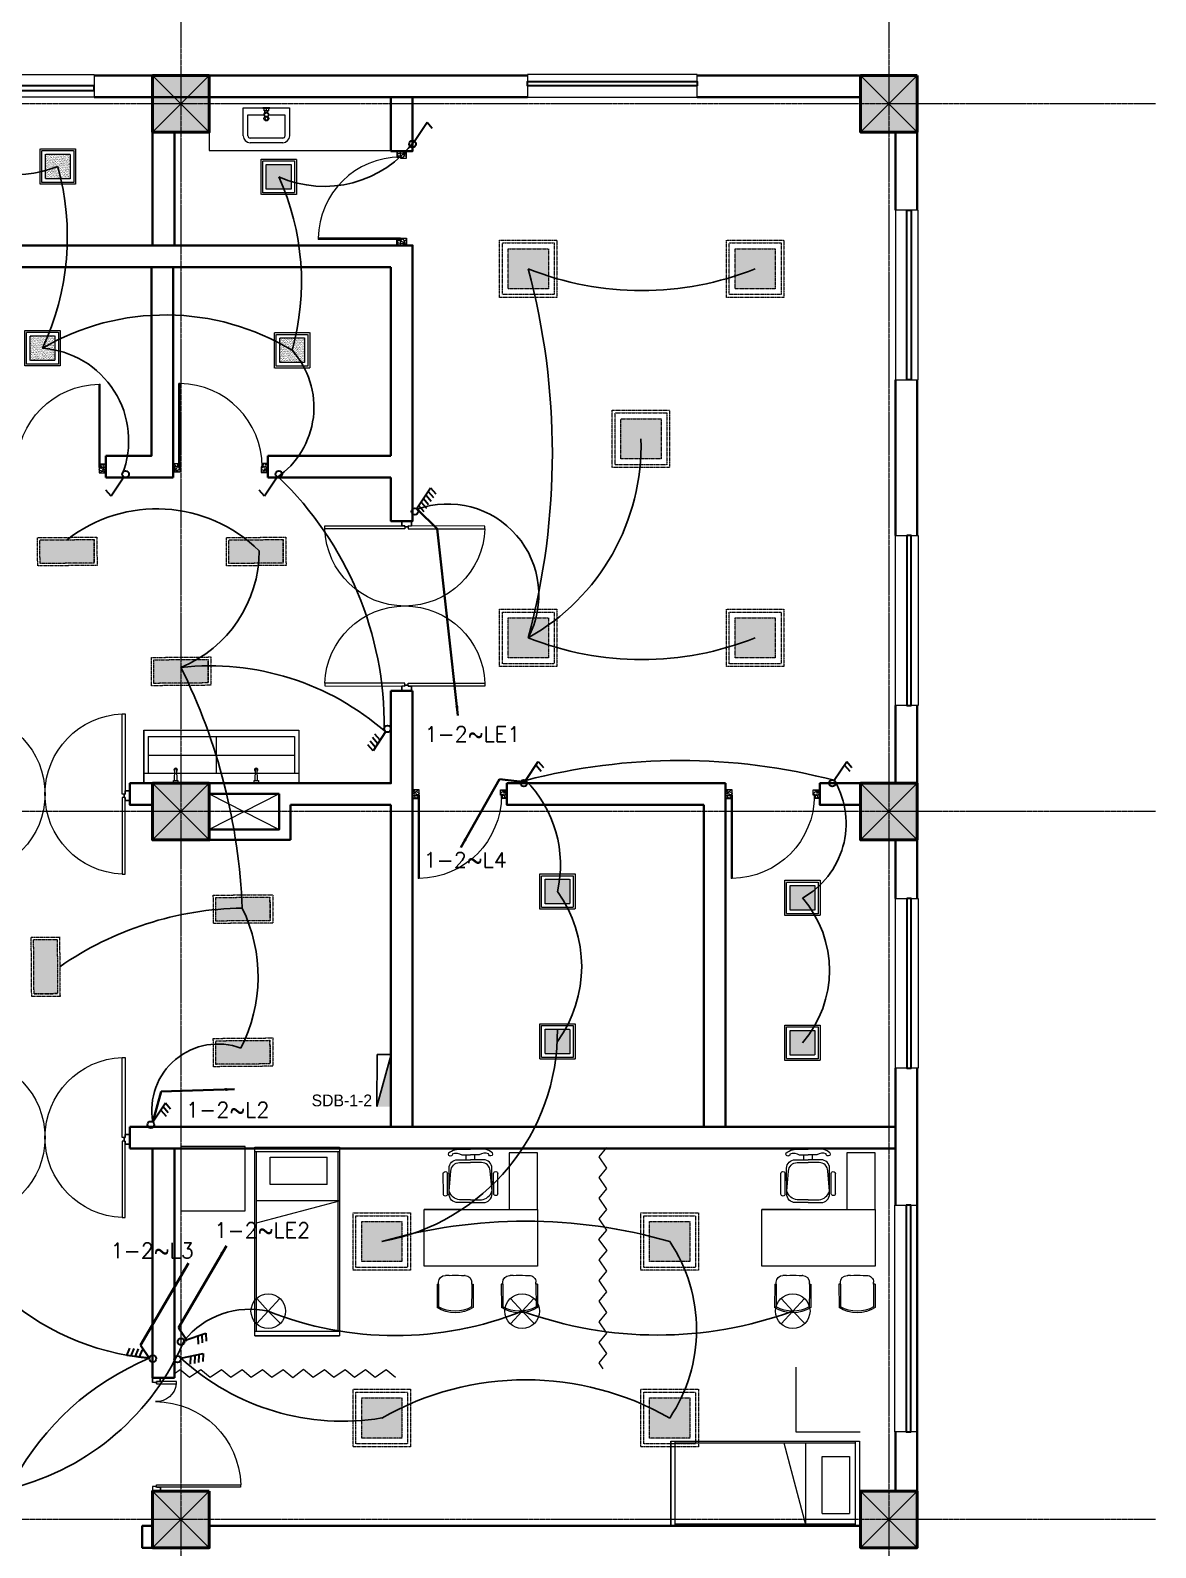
# Model space of a CAD drawing. Header units: millimetres. Extents: x 2390631 to 3136749, y 3674522 to 3929111.
# Drawn here: x 2536143 to 2548066, y 3892647 to 3908726 of the extents above; entities that cross this region are included whole.
import ezdxf

# ---------------------------------------------------------------- set-up
doc = ezdxf.new("R2010")
doc.units = ezdxf.units.MM
doc.header["$MEASUREMENT"] = 0
doc.linetypes.add('CENTER', pattern=[2, 1.25, -0.25, 0.25, -0.25])
doc.linetypes.add('DASHED', pattern=[0.75, 0.5, -0.25])
for name, color, linetype, lineweight in [('0newfurnture', 30, 'Continuous', 15), ('4 DB BOXES', 3, 'Continuous', 25), ('5 DB BOXES', 3, 'Continuous', 25), ('centreline', 52, 'CENTER', 5), ('Column-0.5', 14, 'Continuous', 50), ('conduit Light & fan City', 30, 'Continuous', 5), ('door', 41, 'Continuous', 5), ('Door Opening-0.09', 253, 'Continuous', 9), ('furniture', 34, 'Continuous', 15), ('Furniture Hospital-0.09', 44, 'Continuous', 9), ('Hatch', 9, 'Continuous', 9), ('hidden lines', 205, 'DASHED', 5), ('Sill Level', 140, 'Continuous', 20), ('Switches', 173, 'Continuous', 15), ('wall 0.4', 7, 'Continuous', 40), ('WINDOW', 152, 'Continuous', 30), ('Windows Plan', 152, 'Continuous', 35)]:
    doc.layers.add(name, color=color, linetype=linetype, lineweight=lineweight)
for name, color, linetype in [('1 x 4 recessed', 80, 'CENTER'), ('2 x 11 recessed', 60, 'CENTER'), ('ceilling fan', 3, 'Continuous'), ('emergencylight', 1, 'Continuous'), ('thrtywpanel', 7, 'Continuous'), ('wire powered ups', 3, 'Continuous'), ('Wires', 1, 'Continuous')]:
    doc.layers.add(name, color=color, linetype=linetype)
doc.styles.add('arial.', font='arial.ttf')
doc.styles.add('romans', font='romans.shx')
doc.styles.get("Standard").update_dxf_attribs({"font": 'arial.ttf'})
doc.linetypes.add('ZIGZAG', pattern='A,0.0001,-0.2,[131,ltypeshp.shx,S=0.2,R=0,X=-0.2,Y=0],-0.4,[131,ltypeshp.shx,S=0.2,R=180,X=0.2,Y=0],-0.2', length=0.8001)
doc.dimstyles.get("Standard").update_dxf_attribs({"dimtxt": 500, "dimasz": 100, "dimexe": 100, "dimexo": 200, "dimgap": 0.09, "dimtad": 0, "dimtoh": 1, "dimdec": 0, "dimzin": 0, "dimdsep": 46, "dimtxsty": 'Standard', "dimblk": 'DOT', "dimcen": 0, "dimclrd": 256, "dimclre": 256, "dimclrt": 256, "dimadec": 0, "dimazin": 0, "dimtfac": 1, "dimtdec": 0, "dimtofl": 0, "dimtmove": 0, "dimatfit": 3, "dimfxl": 1, "dimtolj": 1, "dimtzin": 0, "dimlwd": -1, "dimlwe": -1, "dimarcsym": 1})

# ---------------------------------------------------------------- blocks, each defined once
blk = doc.blocks.new('2ft column')
at = {"layer": 'Hatch', "ltscale": 5}
h = blk.add_hatch(color=256, dxfattribs=at)
h.dxf.hatch_style = 1
h.paths.add_polyline_path([(2207385, 4176559), (2207985, 4176559), (2207985, 4175959), (2207385, 4175959)])
at = {"layer": 'Column-0.5', "ltscale": 5}
blk.add_lwpolyline([(2207385, 4176559), (2207985, 4176559), (2207985, 4175959), (2207385, 4175959)], close=True, dxfattribs=at)
at = {"layer": 'Defpoints', "ltscale": 5}
for points in [[(2207985, 4176559), (2207385, 4175959)], [(2207985, 4175959), (2207385, 4176559)]]:
    blk.add_lwpolyline(points, dxfattribs=at)
blk = doc.blocks.new('main grid')
at = {"layer": 'centreline', "ltscale": 5}
for p, q in [((2549661, 4018930), (2549661, 3976624)), ((2557161, 4018930), (2557161, 3976624)), ((2559988, 4011172), (2515645, 4011172)), ((2559988, 4003672), (2515645, 4003672)), ((2559388, 3996172), (2515045, 3996172)), ((2559988, 3996172), (2515645, 3996172))]:
    blk.add_line(p, q, dxfattribs=at)
at = {"layer": 'Hatch', "xscale": -1}
for p in [(4757346, -165087), (4764846, -165087), (4757346, -172587), (4764846, -172587), (4757346, -180087), (4764846, -180087)]:
    blk.add_blockref('2ft column', p, dxfattribs=at)
blk = doc.blocks.new("door 3'3")
at = {"layer": 'door'}
for p, q in [((82769.36, -31237.4), (82769.36, -31203.37)), ((82769.84, -31203.37), (82769.36, -31203.37)), ((82769.84, -31237.4), (82769.84, -31203.37))]:
    blk.add_line(p, q, dxfattribs=at)
at = {"layer": 'door', "ltscale": 80}
for points in [[(82769.84, -31239.84), (82767.36, -31239.84), (82767.36, -31239.37), (82766.88, -31239.37), (82766.88, -31236.38), (82767.36, -31236.38), (82767.36, -31235.91), (82769.36, -31235.91), (82769.36, -31237.4), (82769.84, -31237.4)], [(82802.93, -31239.84), (82805.41, -31239.84), (82805.41, -31239.37), (82805.88, -31239.37), (82805.88, -31236.38), (82805.41, -31236.38), (82805.41, -31235.91), (82803.4, -31235.91), (82803.4, -31237.4), (82802.93, -31237.4)]]:
    blk.add_lwpolyline(points, close=True, dxfattribs=at)
blk.add_arc((82769.36, -31237.4), 34.04, 0, 89.20471, dxfattribs=at)
at = {"layer": 'Hatch'}
for centre, radius, start, end in [((82767.7, -31239.85), 2.68, 36.75824, 107.53286), ((82767.27, -31240.34), 1.96, 14.76809, 101.35249), ((82768.07, -31239.12), 3.04, 64.81981, 103.53483), ((82757.2, -31236.2), 10.64, 342.68423, 1.60142), ((82764.36, -31235.92), 4.57, 311.03249, 0.21009), ((82767.3, -31236.13), 3.25, 271.0473, 321.53187), ((82805.07, -31239.85), 2.68, 72.46714, 143.24176), ((82805.47, -31236.13), 3.25, 218.46813, 268.9527), ((82804.7, -31239.12), 3.04, 76.46517, 115.18019), ((82805.49, -31240.34), 1.96, 78.64751, 165.23191), ((82808.41, -31235.92), 4.57, 179.78991, 228.96751), ((82815.57, -31236.2), 10.64, 178.39858, 197.31577)]:
    blk.add_arc(centre, radius, start, end, dxfattribs=at)
blk = doc.blocks.new('MAIN DOOR')
at = {"layer": 'door', "ltscale": 1000}
for points in [[(2313.47, 188.53), (2347.4, 188.53), (2347.4, 187.28), (2313.47, 187.28)], [(2381.32, 188.53), (2348.88, 188.53), (2348.88, 187.28), (2381.32, 187.28)]]:
    blk.add_lwpolyline(points, close=True, dxfattribs=at)
for points in [[(2346.08, 190.6), (2346.08, 188.53)], [(2348.88, 188.12), (2347.4, 188.12), (2347.4, 188.53), (2346.08, 188.53), (2346.08, 190.6), (2350.2, 190.6)], [(2347.4, 188.12), (2348.88, 188.12), (2348.88, 188.53), (2350.2, 188.53), (2350.2, 190.6), (2346.08, 190.6)], [(2350.2, 190.6), (2350.2, 188.53)], [(2313.41, 120.66), (2347.33, 120.66), (2347.33, 121.91), (2313.41, 121.91), (2313.41, 120.66)], [(2348.82, 121.07), (2347.33, 121.07), (2347.33, 120.66), (2346.01, 120.66), (2346.01, 118.6), (2350.14, 118.6)], [(2347.33, 121.07), (2348.82, 121.07), (2348.82, 120.66), (2350.14, 120.66), (2350.14, 118.6), (2346.01, 118.6)], [(2346.01, 118.6), (2346.01, 120.66)], [(2381.26, 120.66), (2348.82, 120.66), (2348.82, 121.91), (2381.26, 121.91), (2381.26, 120.66)], [(2350.14, 118.6), (2350.14, 120.66)]]:
    blk.add_lwpolyline(points, dxfattribs=at)
at = {"layer": 'Door Opening-0.09', "ltscale": 1000}
for centre, radius, start, end in [((2347.4, 188.53), 33.94, 182.11678, 357.88255), ((2347.33, 120.66), 33.95, 2.11669, 177.88264)]:
    blk.add_arc(centre, radius, start, end, dxfattribs=at)
at = {"layer": 'WINDOW', "ltscale": 5}
blk.add_line((2350.14, 190.6), (2350.14, 190.6), dxfattribs=at)
blk = doc.blocks.new('d1')
at = {"layer": 'door'}
for p, q in [((2442.75, 10745.72), (2408.32, 10745.72)), ((2442.75, 10746.15), (2408.33, 10746.15)), ((2408.33, 10746.15), (2408.33, 10745.72))]:
    blk.add_line(p, q, dxfattribs=at)
at = {"layer": 'door', "ltscale": 80}
for points in [[(2445, 10779.7), (2445, 10781.99), (2444.56, 10781.99), (2444.56, 10782.43), (2441.8, 10782.43), (2441.8, 10781.99), (2441.36, 10781.99), (2441.36, 10780.14), (2442.75, 10780.14), (2442.75, 10779.7)], [(2445, 10746.15), (2445, 10743.87), (2444.56, 10743.87), (2444.56, 10743.43), (2441.8, 10743.43), (2441.8, 10743.87), (2441.36, 10743.87), (2441.36, 10745.72), (2442.75, 10745.72), (2442.75, 10746.15)]]:
    blk.add_lwpolyline(points, close=True, dxfattribs=at)
at = {"layer": 'Door Opening-0.09', "ltscale": 80}
blk.add_arc((2442.75, 10745.72), 34.42, 90, 179.27403, dxfattribs=at)
at = {"layer": 'hidden lines'}
for centre, radius, start, end in [((2441.64, 10791.37), 9.82, 268.39858, 287.31577), ((2441.38, 10784.76), 4.22, 269.78991, 318.96751), ((2444.33, 10781.34), 2.81, 166.46517, 205.18019), ((2445.01, 10781.68), 2.48, 162.46714, 233.24176), ((2441.57, 10782.05), 3, 308.46813, 358.9527), ((2445.46, 10782.07), 1.81, 168.64751, 255.23191), ((2441.64, 10734.49), 9.82, 72.68423, 91.60142), ((2441.38, 10741.1), 4.22, 41.03249, 90.21009), ((2444.33, 10744.52), 2.81, 154.81981, 193.53483), ((2445.01, 10744.18), 2.48, 126.75824, 197.53286), ((2441.57, 10743.81), 3, 1.0473, 51.53187), ((2445.46, 10743.79), 1.81, 104.76809, 191.35249)]:
    blk.add_arc(centre, radius, start, end, dxfattribs=at)
blk = doc.blocks.new('scre')
at = {"layer": 'Furniture Hospital-0.09'}
for p, q in [((2549360, 3950857), (2549360, 3950293)), ((2549360, 3950293), (2549360, 3950857)), ((2549360, 3950857), (2551001, 3950857)), ((2551001, 3950857), (2551001, 3950293)), ((2551001, 3950857), (2551001, 3950293)), ((2549406, 3950788), (2549406, 3950395)), ((2549406, 3950788), (2549406, 3950395)), ((2549406, 3950788), (2550955, 3950788)), ((2550124, 3950788), (2550124, 3950395)), ((2550955, 3950788), (2550955, 3950395)), ((2550955, 3950589), (2549406, 3950589)), ((2551001, 3950395), (2549360, 3950395)), ((2551001, 3950293), (2549360, 3950293))]:
    blk.add_line(p, q, dxfattribs=at)
for points in [[(2549711, 3950321), (2549708, 3950439, 0.199366), (2549685, 3950439), (2549681, 3950321)], [(2550564, 3950321), (2550561, 3950439, 0.199366), (2550538, 3950439), (2550534, 3950321)]]:
    blk.add_lwpolyline(points, format="xyb", dxfattribs=at)
for points in [[(2549731, 3950293), (2549662, 3950293), (2549662, 3950298), (2549731, 3950298)], [(2549719, 3950298), (2549673, 3950298), (2549673, 3950321), (2549719, 3950321)], [(2550584, 3950293), (2550515, 3950293), (2550515, 3950298), (2550584, 3950298)], [(2550572, 3950298), (2550526, 3950298), (2550526, 3950321), (2550572, 3950321)]]:
    blk.add_lwpolyline(points, close=True, dxfattribs=at)
for centre, radius, start, end in [((2549696, 3950435), 18.5, 310.9481, 229.0519), ((2549696, 3950435), 13.8, 329.1321, 210.8679), ((2550549, 3950435), 18.5, 310.9481, 229.0519), ((2550549, 3950435), 13.8, 329.1321, 210.8679)]:
    blk.add_arc(centre, radius, start, end, dxfattribs=at)
blk = doc.blocks.new("door 5'")
at = {"layer": 'door', "ltscale": 1000}
for points in [[(2177525, 4317078), (2177525, 4317062), (2177516, 4317062), (2177516, 4317020), (2177473, 4317020), (2177474, 4317105)], [(2177525, 4317062), (2177525, 4317105), (2177474, 4317105), (2177473, 4317020)], [(2177473, 4317020), (2177516, 4317020)], [(2177474, 4317105), (2177516, 4317105)], [(2178697, 4316120), (2178697, 4317060), (2178671, 4317060), (2178671, 4316120), (2178697, 4316120)], [(2178689, 4317076), (2178689, 4317060), (2178697, 4317060), (2178697, 4317018), (2178740, 4317018), (2178740, 4317104)], [(2178689, 4317060), (2178689, 4317104), (2178740, 4317104), (2178740, 4317018)], [(2178740, 4317018), (2178697, 4317018)]]:
    blk.add_lwpolyline(points, dxfattribs=at)
blk.add_lwpolyline([(2177516, 4316839), (2177516, 4317062), (2177543, 4317062), (2177543, 4316839)], close=True, dxfattribs=at)
at = {"layer": 'Door Opening-0.09', "ltscale": 1000}
for centre, radius, start, end in [((2177516, 4317062), 224, 276.6944, 2.344), ((2178697, 4317076), 957, 180.3416, 268.4244)]:
    blk.add_arc(centre, radius, start, end, dxfattribs=at)
at = {"layer": 'WINDOW', "ltscale": 5}
blk.add_line((2177474, 4317104), (2177474, 4317104), dxfattribs=at)
blk = doc.blocks.new('TAP')
at = {"layer": 'Furniture Hospital-0.09', "linetype": 'Continuous'}
for p, q in [((0, 38), (0, -38)), ((5, 38), (0, 38)), ((5, 38), (5, -38)), ((30, 25), (5, 25)), ((30, 0), (5, 0)), ((30, 25), (30, -25)), ((56, 16), (30, 16)), ((51, 7), (48, 8)), ((59, 19), (57, 22)), ((73, 24), (73, 27)), ((88, 20), (89, 22)), ((97, 15), (125, 12)), ((97, 8), (100, 9)), ((5, -38), (0, -38)), ((30, -25), (5, -25)), ((56, -16), (30, -16)), ((51, -8), (48, -9)), ((60, -20), (58, -22)), ((74, -24), (74, -27)), ((88, -19), (90, -22)), ((97, -7), (100, -8)), ((97, -15), (125, -12))]:
    blk.add_line(p, q, dxfattribs=at)
for radius in [21.2, 19.7]:
    blk.add_circle((74, 0), radius, dxfattribs=at)
for centre, radius, start, end in [((74, 0), 27.2, 163.0512, 199.0512), ((74, 0), 24.2, 127.0512, 163.0512), ((74, 0), 27.2, 91.0512, 127.0512), ((74, 0), 24.2, 55.0512, 91.0512), ((74, 0), 27.2, 19.0512, 55.0512), ((74, 0), 24.2, 343.0512, 19.0512), ((95, 0), 32.6, 337.45, 22.55), ((74, 0), 24.2, 199.0512, 235.0512), ((74, 0), 27.2, 235.0512, 271.0512), ((74, 0), 24.2, 271.0512, 307.0512), ((74, 0), 27.2, 307.0512, 343.0512)]:
    blk.add_arc(centre, radius, start, end, dxfattribs=at)
blk = doc.blocks.new('bazin')
at = {"layer": '0newfurnture', "ltscale": 5}
for p, q in [((2434577, 4011590), (2435069, 4011590)), ((2434577, 4011295), (2434577, 4011590)), ((2434626, 4011295), (2434626, 4011516)), ((2434626, 4011516), (2434799, 4011516)), ((2434847, 4011516), (2435020, 4011516)), ((2435020, 4011516), (2435020, 4011295)), ((2435069, 4011590), (2435069, 4011295)), ((2434996, 4011270), (2434651, 4011270)), ((2434996, 4011221), (2434651, 4011221))]:
    blk.add_line(p, q, dxfattribs=at)
blk.add_circle((2434823, 4011477), 25.6, dxfattribs=at)
for centre, radius, start, end in [((2434651, 4011295), 73.8, 180, 270), ((2434651, 4011295), 24.6, 180, 270), ((2434996, 4011295), 73.8, 270, 0), ((2434996, 4011295), 24.6, 270, 0)]:
    blk.add_arc(centre, radius, start, end, dxfattribs=at)
at = {"layer": '0newfurnture', "ltscale": 5, "xscale": 0.9842520018725999, "yscale": 0.9842520018725999, "zscale": 0.9842520018725999, "rotation": 270}
blk.add_blockref('TAP', (2434823, 4011590), dxfattribs=at)
blk = doc.blocks.new('ADHIKRIT')
at = {"layer": 'furniture'}
for p, q in [((900, 1351), (0, 1351)), ((0, 1351), (0, -450)), ((0, 741), (0, 1351)), ((900, -450), (900, 1351)), ((-245, 1046), (-569, 1047)), ((-245, 980), (-569, 981)), ((1048, 956), (1048, 1014)), ((1187, 1121), (1153, 1121)), ((1187, 1145), (1558, 1147)), ((1187, 1145), (1187, 1121)), ((1187, 1121), (1545, 1123)), ((1050, 758), (1050, 711)), ((-789, 683), (-869, 683)), ((-789, 547), (-869, 547)), ((1050, 700), (1050, 711)), ((1189, 595), (1157, 595)), ((1187, 595), (1187, 571)), ((1187, 571), (1558, 573)), ((1189, 595), (1286, 595)), ((1287, 595), (1545, 597)), ((-247, 247), (-571, 248)), ((-900, 0), (0, 0)), ((-900, -450), (-900, 0)), ((-247, 182), (-571, 182)), ((1189, 102), (1157, 102)), ((1187, 126), (1558, 124)), ((1187, 102), (1187, 126)), ((1189, 102), (1286, 101)), ((1287, 101), (1545, 100)), ((1050, -4), (1050, -14)), ((1050, -61), (1050, -14)), ((0, -450), (-900, -450)), ((0, -450), (900, -450)), ((1048, -260), (1048, -318)), ((1187, -425), (1153, -425)), ((1187, -425), (1545, -426)), ((1187, -449), (1187, -425)), ((1187, -449), (1558, -450))]:
    blk.add_line(p, q, dxfattribs=at)
for points in [[(-897, 962, 0.207066), (-957, 755), (-957, 615)], [(-885, 900, 0.214578), (-869, 755), (-869, 615)], [(-110, 614), (-109, 818, 0.414214), (-246, 955), (-655, 956, 0.418376), (-789, 820), (-789, 615)], [(-153, 614), (-152, 788, 0.28028), (-288, 955), (-610, 925, 0.418376), (-744, 789), (-745, 615)], [(-899, 268, -0.207066), (-958, 476), (-957, 615)], [(-886, 330, -0.214578), (-870, 475), (-869, 615)], [(-110, 614), (-110, 409, -0.414214), (-247, 273), (-656, 274, -0.418376), (-790, 410), (-789, 615)], [(-153, 614), (-153, 440, -0.28028), (-290, 273), (-612, 304, -0.418376), (-745, 441), (-745, 615)]]:
    blk.add_lwpolyline(points, format="xyb", dxfattribs=at)
for centre, radius, start, end in [((-881, 933), 33.3, 262.3354, 120.0474), ((-569, 1014), 32.9, 89.8702, 269.8702), ((-245, 1013), 32.9, 269.8702, 89.8702), ((1154, 1015), 106, 90.3083, 180.3083), ((1203, 1157), 39.5, 294.3355, 296.5711), ((1099, 860), 518, 329.4756, 30.5244), ((1099, 860), 542, 328.0257, 31.9845), ((1753, 864), 711, 172.5908, 188.6233), ((1157, 701), 106, 180.3083, 270.3083), ((-882, 297), 33.3, 239.693, 97.4051), ((-571, 215), 32.9, 89.8702, 269.8702), ((-253, 214), 33.4, 280.4483, 79.5122), ((1157, -4), 106, 89.6917, 179.6917), ((1099, -163), 518, 329.4756, 30.5244), ((1099, -163), 542, 328.0155, 31.9743), ((1753, -168), 711, 171.3767, 187.4092), ((1154, -319), 106, 179.6917, 269.6917), ((1203, -461), 39.5, 63.4289, 65.6645)]:
    blk.add_arc(centre, radius, start, end, dxfattribs=at)
blk = doc.blocks.new('BED')
at = {"layer": 'Furniture Hospital-0.09'}
for p, q in [((-2.12, 0.475), (-2.12, -0.475)), ((-2.12, -0.475), (-2.12, 0.475)), ((-0.008, 0.475), (-2.12, 0.475)), ((-2.07, 0.475), (-2.07, -0.475)), ((-0.058, 0.455), (-2.07, 0.455)), ((-0.855, -0.455), (-0.61, 0.475)), ((-0.61, 0.475), (-0.61, -0.455)), ((-0.058, -0.475), (-0.058, 0.475)), ((-0.008, -0.475), (-0.008, 0.475)), ((-0.425, 0.336), (-0.426, -0.303)), ((-0.425, 0.336), (-0.121, 0.336)), ((-0.121, -0.303), (-0.121, 0.336)), ((-0.426, -0.303), (-0.121, -0.303)), ((-2.12, -0.475), (-0.008, -0.475)), ((-2.07, -0.455), (-0.058, -0.455))]:
    blk.add_line(p, q, dxfattribs=at)
blk = doc.blocks.new('v18')
at = {"layer": 'Sill Level'}
blk.add_lwpolyline([(2462914, 3850453), (2464714, 3850453), (2464714, 3850693), (2462914, 3850693)], close=True, dxfattribs=at)
at = {"layer": 'Windows Plan'}
blk.add_lwpolyline([(2464714, 3850573), (2462914, 3850573), (2462914, 3850620), (2464714, 3850620)], close=True, dxfattribs=at)
blk = doc.blocks.new('w1')
at = {"layer": 'Sill Level'}
blk.add_lwpolyline([(2460641, 3827503), (2460641, 3825103), (2460401, 3825103), (2460401, 3827503)], close=True, dxfattribs=at)
at = {"layer": 'Windows Plan'}
blk.add_lwpolyline([(2460521, 3825103), (2460521, 3827503), (2460473, 3827503), (2460473, 3825103)], close=True, dxfattribs=at)
blk = doc.blocks.new('v1')
at = {"layer": 'Sill Level'}
blk.add_lwpolyline([(2446591, 3818940), (2447591, 3818940), (2447591, 3818700), (2446591, 3818700)], close=True, dxfattribs=at)
at = {"layer": 'Windows Plan'}
blk.add_lwpolyline([(2447591, 3818820), (2446591, 3818820), (2446591, 3818772), (2447591, 3818772)], close=True, dxfattribs=at)
blk = doc.blocks.new('36W LED PANEL')
at = {"layer": '2 x 11 recessed', "lineweight": 0, "true_color": 0xffffff, "transparency": 33554664}
h = blk.add_hatch(dxfattribs=at)
h.set_pattern_fill('DOTS', scale=15.2)
h.paths.add_polyline_path([(-213, 213), (213, 213), (213, -213), (-213, -213)])
at = {"layer": '2 x 11 recessed', "lineweight": 0}
for points in [[(-304, 304), (304, 304), (304, -304), (-304, -304)], [(-274, 274), (274, 274), (274, -274), (-274, -274)], [(-213, 213), (213, 213), (213, -213), (-213, -213)]]:
    blk.add_lwpolyline(points, close=True, dxfattribs=at)
blk = doc.blocks.new('2 ft panel')
at = {"layer": '1 x 4 recessed', "lineweight": 0}
h = blk.add_hatch(dxfattribs=at)
h.set_pattern_fill('AR-SAND', color=256, scale=6.25)
h.set_pattern_definition([(37.5, (-417982.219, 97562.351), (-0.39370849, 12.04264856), [0, -9.5, 0, -10.625, 0, -10.15625]), (7.5, (-417982.219, 97562.351), (11.0611044, 17.6384129), [0, -5.125, 0, -8.5625, 0, -3.28125]), (327.5, (-417989.906, 97562.351), (19.46338664, 0.03536908), [0, -3.125, 0, -11.25, 0, -14.6875]), (317.5, (-417989.906, 97562.351), (18.7882913, 5.4854723), [0, -1.5625, 0, -7.375, 0, -8.4375])])
h.paths.add_polyline_path([(287, -125), (287, 125), (-288, 125), (-288, -125)])
at = {"layer": '1 x 4 recessed'}
blk.add_line((287, 125), (287, -125), dxfattribs=at)
at = {"layer": '1 x 4 recessed', "lineweight": 0}
for points in [[(316, -150), (-313, -150), (-313, 150), (316, 150)], [(287, -125), (-288, -125), (-288, 125), (287, 125)], [(316, 150), (316, -150)]]:
    blk.add_lwpolyline(points, dxfattribs=at)
blk = doc.blocks.new('1by1 15w')
at = {"layer": '2 x 11 recessed', "lineweight": 0, "true_color": 0xffffff}
h = blk.add_hatch(dxfattribs=at)
h.set_pattern_fill('DOTS', scale=7.6)
h.set_pattern_definition([(0, (-24150.00014, -28906.40267), (0.2375, 0.475), [0, -0.475])])
h.paths.add_polyline_path([(111699, 133932), (111912, 133932), (111912, 133720), (111699, 133720)])
at = {"layer": '2 x 11 recessed', "lineweight": 0}
for points in [[(111654, 133978), (111958, 133978), (111958, 133674), (111654, 133674)], [(111669, 133963), (111942, 133963), (111942, 133689), (111669, 133689)], [(111699, 133932), (111912, 133932), (111912, 133720), (111699, 133720)]]:
    blk.add_lwpolyline(points, close=True, dxfattribs=at)
blk = doc.blocks.new('1by1 6w')
at = {"layer": '2 x 11 recessed', "lineweight": 0}
h = blk.add_hatch(dxfattribs=at)
h.set_pattern_fill('AR-SAND', color=256, scale=7.6)
h.set_pattern_definition([(37.5, (-507751.777, 116886.896), (-0.47874952, 14.64386064), [0, -11.552, 0, -12.92, 0, -12.35]), (7.5, (-507751.777, 116886.896), (13.45030296, 21.4483101), [0, -6.232, 0, -10.412, 0, -3.99]), (327.5, (-507761.125, 116886.896), (23.66747815, 0.0430088), [0, -3.8, 0, -13.68, 0, -17.86]), (317.5, (-507761.125, 116886.896), (22.8465622, 6.6703343), [0, -1.9, 0, -8.968, 0, -10.26])])
h.paths.add_polyline_path([(-106, 106), (106, 106), (106, -106), (-106, -106)])
for points in [[(-152, 152), (152, 152), (152, -152), (-152, -152)], [(-137, 137), (137, 137), (137, -137), (-137, -137)], [(-106, 106), (106, 106), (106, -106), (-106, -106)]]:
    blk.add_lwpolyline(points, close=True, dxfattribs=at)
blk = doc.blocks.new('4 WAY')
at = {"layer": 'Switches', "lineweight": 30}
for p, q in [((1.76, 2.13), (6.02, 8.52)), ((4.51, 6.01), (6.27, 4.01)), ((5.27, 7.27), (7.02, 5.26)), ((6.02, 8.52), (7.78, 6.51)), ((3.64, 4.89), (5.39, 2.88))]:
    blk.add_line(p, q, dxfattribs=at)
blk.add_circle((1.13, 1.13), 1.13, dxfattribs=at)
blk = doc.blocks.new('3 WAY')
at = {"layer": 'Switches', "lineweight": 30}
for p, q in [((1.76, 2.13), (6.02, 8.52)), ((4.51, 6.01), (6.27, 4.01)), ((5.27, 7.27), (7.02, 5.26)), ((6.02, 8.52), (7.78, 6.51))]:
    blk.add_line(p, q, dxfattribs=at)
blk.add_circle((1.13, 1.13), 1.13, dxfattribs=at)
blk = doc.blocks.new('2 WAY')
at = {"layer": 'Switches', "lineweight": 30}
for p, q in [((1.76, 2.13), (6.02, 8.52)), ((5.27, 7.27), (7.02, 5.26)), ((6.02, 8.52), (7.78, 6.51))]:
    blk.add_line(p, q, dxfattribs=at)
blk.add_circle((1.13, 1.13), 1.13, dxfattribs=at)
blk = doc.blocks.new('6gang switch')
at = {"layer": 'Switches', "lineweight": 30}
for p, q in [((1.74, 2.08), (6.46, 9.17)), ((4.07, 5.54), (5.83, 3.54)), ((4.95, 6.67), (6.71, 4.66)), ((5.7, 7.92), (7.46, 5.92)), ((6.46, 9.17), (8.21, 7.17)), ((2.44, 3.16), (4.2, 1.16)), ((3.32, 4.29), (5.08, 2.28))]:
    blk.add_line(p, q, dxfattribs=at)
blk.add_circle((1.13, 1.13), 1.13, dxfattribs=at)
blk = doc.blocks.new('1 WAY')
at = {"layer": 'Switches', "lineweight": 30}
for p, q in [((1.76, 2.13), (6.02, 8.52)), ((6.02, 8.52), (7.78, 6.51))]:
    blk.add_line(p, q, dxfattribs=at)
blk.add_circle((1.13, 1.13), 1.13, dxfattribs=at)
blk = doc.blocks.new('emergency')
at = {"layer": 'conduit Light & fan City'}
for p, q in [((0, 0), (-124, -135)), ((-122, 136), (0, 0)), ((124, 135), (0, 0)), ((0, 0), (129, -129))]:
    blk.add_line(p, q, dxfattribs=at)
blk.add_circle((0, 0), 183, dxfattribs=at)
blk = doc.blocks.new('FDB')
at = {"layer": '4 DB BOXES'}
blk.add_hatch(color=256, dxfattribs=at).paths.add_polyline_path([(-65075.48, -197982.42), (-65075.48, -197977), (-65095.76, -197982.42)])
for p, q in [((-65095.76, -197982.42), (-65095.76, -197977)), ((-65095.76, -197977), (-65075.48, -197977)), ((-65075.48, -197977), (-65095.76, -197982.42)), ((-65075.48, -197982.42), (-65095.76, -197982.42))]:
    blk.add_line(p, q, dxfattribs=at)
blk = doc.blocks.new('_Dot')
at = {"color": 0, "linetype": 'ByBlock', "lineweight": -2}
blk.add_line((-0.5, 0), (-1, 0), dxfattribs=at)
at = {"color": 0, "linetype": 'ByBlock', "lineweight": -3, "const_width": 0.5}
blk.add_lwpolyline([(-0.25, 0, 1), (0.25, 0, 1)], format="xyb", close=True, dxfattribs=at)

msp = doc.modelspace()

# ---------------------------------------------------------------- linework, layer by layer
at = {"layer": '0newfurnture', "ltscale": 5}
msp.add_lwpolyline([(2538039, 3907453), (2539963, 3907453), (2539963, 3908017), (2538039, 3908017)], close=True, dxfattribs=at)
at = {"layer": 'furniture'}
msp.add_lwpolyline([(2537739, 3896217), (2538421, 3896217), (2538421, 3896899), (2537739, 3896899)], close=True, dxfattribs=at)
msp.add_lwpolyline([(2544255, 3894558), (2544255, 3893876), (2544937, 3893876)], dxfattribs=at)
at = {"layer": 'Furniture Hospital-0.09', "ltscale": 30}
msp.add_lwpolyline([(2538039, 3900147), (2538515, 3900147)], dxfattribs=at)
at = {"layer": 'Hatch', "lineweight": 5, "ltscale": 5}
for points in [[(2538039, 3900637), (2538779, 3900257)], [(2538779, 3900637), (2538039, 3900257)]]:
    msp.add_lwpolyline(points, dxfattribs=at)
at = {"layer": 'wall 0.4', "ltscale": 5}
for p, q in [((2536821, 3908247), (2541409, 3908247)), ((2543209, 3908247), (2544939, 3908247)), ((2536821, 3908017), (2541409, 3908017)), ((2543209, 3908017), (2544939, 3908017)), ((2545309, 3907647), (2545309, 3906822)), ((2545539, 3907647), (2545539, 3906822)), ((2539963, 3906217), (2535169, 3906217)), ((2537658, 3903987), (2537658, 3906217)), ((2539963, 3904217), (2539963, 3906217)), ((2545309, 3905022), (2545309, 3903372)), ((2545539, 3905022), (2545539, 3903372)), ((2539963, 3904217), (2538658, 3904217)), ((2536942, 3903987), (2537658, 3903987)), ((2539963, 3903987), (2538658, 3903987)), ((2539963, 3901726), (2540193, 3901726)), ((2545309, 3901572), (2545309, 3900747)), ((2545539, 3901572), (2545539, 3900747)), ((2543279, 3900747), (2543509, 3900747)), ((2543509, 3897107), (2543509, 3900747)), ((2538899, 3900147), (2538899, 3900517)), ((2543279, 3897107), (2543279, 3900517)), ((2538039, 3900147), (2538723, 3900147)), ((2538723, 3900147), (2538899, 3900147)), ((2545309, 3900147), (2545309, 3899527)), ((2545539, 3900147), (2545539, 3899527)), ((2545309, 3897727), (2545309, 3896276)), ((2545539, 3897727), (2545539, 3893247)), ((2543279, 3897107), (2537199, 3897107)), ((2537199, 3897107), (2537199, 3896877)), ((2545207, 3897107), (2543279, 3897107)), ((2537199, 3896877), (2545309, 3896877)), ((2545309, 3896877), (2545309, 3896276)), ((2545309, 3893876), (2545309, 3893247)), ((2545309, 3893876), (2545309, 3893247))]:
    msp.add_line(p, q, dxfattribs=at)
for points in [[(2538039, 3908247), (2541409, 3908247)], [(2543209, 3908247), (2544939, 3908247)], [(2541409, 3908017), (2540193, 3908017), (2540193, 3907447), (2539963, 3907447), (2539963, 3908017), (2538039, 3908017)], [(2544939, 3908017), (2543209, 3908017)], [(2537439, 3907647), (2537439, 3906447)], [(2537669, 3907647), (2537669, 3906447)], [(2545309, 3906822), (2545309, 3907647)], [(2545539, 3907647), (2545539, 3906822)], [(2535399, 3906447), (2540193, 3906447), (2540193, 3906217)], [(2536942, 3904217), (2537428, 3904217), (2537428, 3906217)], [(2540193, 3906217), (2540193, 3903526), (2539963, 3903526), (2539963, 3903987)], [(2545309, 3903372), (2545309, 3905022)], [(2545539, 3905022), (2545539, 3903372)], [(2536942, 3903987), (2536942, 3904218)], [(2538658, 3903987), (2538658, 3904217)], [(2537658, 3903987), (2537428, 3903987)], [(2539963, 3901726), (2539963, 3900747), (2538039, 3900747)], [(2540193, 3901726), (2540193, 3900747)], [(2545309, 3900747), (2545309, 3901572)], [(2545539, 3901572), (2545539, 3900747)], [(2537438, 3900747), (2537199, 3900747), (2537199, 3900517), (2537439, 3900517)], [(2540193, 3900747), (2540193, 3897107)], [(2541193, 3900747), (2543279, 3900747)], [(2541193, 3900747), (2541193, 3900517), (2543279, 3900517)], [(2544939, 3900747), (2544509, 3900747), (2544509, 3900517), (2544939, 3900517)], [(2538899, 3900517), (2539963, 3900517)], [(2539963, 3900517), (2539963, 3897107)], [(2545309, 3900147), (2545309, 3899527)], [(2545539, 3900147), (2545539, 3899527)], [(2545309, 3897727), (2545309, 3897107), (2543509, 3897107)], [(2545539, 3897727), (2545539, 3893247)], [(2540860, 3897107), (2540740, 3897107)], [(2537439, 3892647), (2537329, 3892647), (2537329, 3892877), (2537439, 3892877)], [(2543839, 3892877), (2538039, 3892877)], [(2544939, 3892877), (2540918, 3892877)]]:
    msp.add_lwpolyline(points, dxfattribs=at)
for points in [[(2538779, 3900637), (2538039, 3900637), (2538039, 3900257), (2538779, 3900257)], [(2537669, 3894447), (2537669, 3896877), (2537439, 3896877), (2537439, 3894447)]]:
    msp.add_lwpolyline(points, close=True, dxfattribs=at)
at = {"layer": 'WINDOW', "linetype": 'ZIGZAG', "lineweight": 20, "ltscale": 0.5}
for points in [[(2542249, 3896886), (2542166, 3896788), (2542249, 3896668), (2542166, 3896570), (2542249, 3896450), (2542166, 3896351), (2542249, 3896231), (2542166, 3896133), (2542249, 3896013), (2542164, 3895912), (2542251, 3895797), (2542166, 3895696), (2542249, 3895576), (2542166, 3895478), (2542249, 3895358), (2542166, 3895259), (2542249, 3895139), (2542166, 3895041), (2542249, 3894921), (2542166, 3894822), (2542249, 3894703), (2542166, 3894604), (2542209, 3894543)], [(2540013, 3894449), (2539914, 3894532), (2539795, 3894449), (2539696, 3894532), (2539576, 3894449), (2539478, 3894532), (2539358, 3894449), (2539259, 3894532), (2539139, 3894449), (2539038, 3894534), (2538923, 3894447), (2538822, 3894532), (2538703, 3894449), (2538604, 3894532), (2538484, 3894449), (2538386, 3894532), (2538266, 3894449), (2538167, 3894532), (2538048, 3894449), (2537949, 3894532), (2537829, 3894449), (2537731, 3894532), (2537669, 3894490)]]:
    msp.add_lwpolyline(points, dxfattribs=at)
at = {"layer": 'wire powered ups', "ltscale": 5}
for centre, radius, start, end in [((2542621, 3909215), 3247, 248.2689, 291.7311), ((2534044, 3904244), 7630, 345.1516, 14.8484), ((2540271, 3904331), 2343, 299.3357, 1.6153), ((2540565, 3902741), 966, 332.0925, 109.5728), ((2542621, 3905305), 3247, 248.2689, 291.7311), ((2538469, 3894279), 895, 77.4471, 141.0103), ((2540009, 3898518), 3624, 248.2089, 291.7911), ((2542788, 3899093), 4193, 250.0124, 289.9876), ((2535277, 3895907), 2714, 232.0649, 336.9212)]:
    msp.add_arc(centre, radius, start, end, dxfattribs=at)
at = {"layer": 'Wires', "ltscale": 5}
for centre, radius, start, end in [((2535992, 3908391), 1193, 225.0782, 291.7463), ((2539257, 3908262), 1190, 246.0841, 323.4237), ((2533756, 3906540), 2779, 334.8085, 15.505), ((2536319, 3906059), 2697, 344.4102, 24.4071), ((2537575, 3903121), 2589, 58.7971, 120.2502), ((2536205, 3904379), 980, 338.6604, 86.0991), ((2538246, 3904732), 902, 304.3561, 41.9615), ((2536239, 3901359), 3654, 359.4229, 46.0012), ((2537484, 3902107), 1548, 45.5058, 127.9122), ((2537226, 3903216), 1343, 292.4571, 359.8007), ((2538045, 3899165), 2827, 48.7737, 96.2094), ((2532045, 3899167), 6349, 2.3232, 26.2509), ((2543027, 3894516), 6472, 75.3812, 104.6292), ((2540490, 3899884), 1270, 347.0041, 44.7447), ((2543882, 3900321), 905, 299.2171, 29.3907), ((2540632, 3898805), 1353, 324.0722, 35.9278), ((2538441, 3895942), 3483, 90.863, 124.7652), ((2536896, 3898697), 1660, 332.8869, 25.9887), ((2543436, 3898764), 1174, 319.1503, 40.8497), ((2539463, 3898119), 2265, 280.282, 0.584), ((2538131, 3897283), 701, 69.6773, 190.0618), ((2537650, 3897350), 2708, 190.058, 264.7913), ((2541392, 3890597), 5510, 73.9288, 106.0712), ((2541515, 3894956), 1686, 326.3119, 33.6881), ((2538514, 3891985), 2891, 112.5964, 190.1481), ((2539451, 3896517), 2530, 227.4216, 279.4582), ((2541392, 3891354), 3072, 60.2353, 119.7647)]:
    msp.add_arc(centre, radius, start, end, dxfattribs=at)

# ---------------------------------------------------------------- block references
at = {"layer": '0newfurnture'}
msp.add_blockref('bazin', (103821, -103686), dxfattribs=at)
at = {"layer": '1 x 4 recessed', "xscale": 1.232584708463633, "yscale": 1.232584708463633, "zscale": 1.232584708463633}
for name, p in [('1by1 6w', (2536434, 3907283)), ('1by1 15w', (2400965, 3742222)), ('1by1 6w', (2536271, 3905357)), ('1by1 6w', (2538916, 3905335)), ('1by1 15w', (2403918, 3734647)), ('1by1 15w', (2406514, 3734580)), ('1by1 15w', (2403918, 3733059)), ('1by1 15w', (2406514, 3733044))]:
    msp.add_blockref(name, p, dxfattribs=at)
at = {"layer": '1 x 4 recessed'}
for p, rotation in [((2536533, 3903203), 0.4480127828097937), ((2538535, 3903203), 0.4480127828097937), ((2537740, 3901933), 0.4480127828097937), ((2538396, 3899414), 0.4480127828097937), ((2536305, 3898804), 270.4480127828098), ((2538396, 3897896), 0.4480127828097937)]:
    msp.add_blockref('2 ft panel', p, dxfattribs=dict(at, rotation=rotation))
at = {"layer": '5 DB BOXES', "xscale": -27.26879209834783, "yscale": 27.26879211394649, "zscale": 27.26879210264321, "rotation": 89.5057637808463}
msp.add_blockref('FDB', (-2873887, 2169426), dxfattribs=at)
at = {"layer": 'ceilling fan', "lineweight": -3, "xscale": 31.30765159497629, "yscale": 31.30765159497629, "zscale": 31.30765159497629}
for name, p in [('1 WAY', (2540158, 3907486)), ('2 WAY', (2541337, 3900712)), ('2 WAY', (2544605, 3900712)), ('3 WAY', (2537385, 3897094))]:
    msp.add_blockref(name, p, dxfattribs=at)
for name, p, rotation in [('1 WAY', (2537188, 3904058), 180), ('1 WAY', (2538812, 3904058), 180), ('4 WAY', (2539963, 3901358), 180), ('3 WAY', (2537690, 3894823), 322.3088601438658), ('4 WAY', (2537488, 3894634), 116.5167950774649), ('4 WAY', (2537653, 3894644), 315.8007490945365)]:
    msp.add_blockref(name, p, dxfattribs=dict(at, rotation=rotation))
at = {"layer": 'conduit Light & fan City', "xscale": 31.30765159497629, "yscale": 31.30765159497629, "zscale": 31.30765159497629}
msp.add_blockref('6gang switch', (2540181, 3903591), dxfattribs=at)
at = {"layer": 'door', "xscale": -0.9473750180788149, "yscale": 0.9473750180788149, "zscale": 0.9473750180788149, "rotation": 90.00401332456309}
msp.add_blockref("door 5'", (6627211, 5957618), dxfattribs=at)
at = {"layer": 'Door Opening-0.09'}
for name, p, xscale, yscale, zscale, rotation in [("door 3'3", (1740196, 1783808), 25.64102901525867, 25.64102901525867, 25.64102901525867, 90.02939400156558), ('d1', (2812378, 3966888), -25.64102998076803, 25.64102998076803, 25.64102998076803, 90.03333511425912), ('d1', (2262222, 3966895), 25.64102998076803, 25.64102998076803, 25.64102998076803, 269.9666648857409), ('MAIN DOOR', (2481430, 3906541), -24.99999476308163, 24.99999476308163, 24.99999476308163, 179.9508515784996), ('MAIN DOOR', (2540214, 3959314), -24.99999476308163, 24.99999476308163, 24.99999476308163, 89.95085157849962), ('d1', (2264757, 3837826), -25.64102998076803, 25.64102998076803, 25.64102998076803, 270.0333351142592), ('d1', (2268073, 3837826), -25.64102998076803, 25.64102998076803, 25.64102998076803, 270.0333351142592), ('MAIN DOOR', (2540214, 3955674), -24.99999476308163, 24.99999476308163, 24.99999476308163, 89.95085157849962)]:
    msp.add_blockref(name, p, dxfattribs=dict(at, xscale=xscale, yscale=yscale, zscale=zscale, rotation=rotation))
at = {"layer": 'emergencylight'}
for p in [(2538664, 3895153), (2541354, 3895153), (2544221, 3895153)]:
    msp.add_blockref('emergency', p, dxfattribs=at)
at = {"layer": 'furniture', "xscale": -947.368421052245, "yscale": 947.368421052245, "zscale": 947.368421052245}
for p, rotation in [((2538970, 3896899), 270), ((2544937, 3893327), 180)]:
    msp.add_blockref('BED', p, dxfattribs=dict(at, rotation=rotation))
at = {"layer": 'furniture', "extrusion": (0, 0, -1), "xscale": 0.6669998082076751, "yscale": 0.6669998082076751, "zscale": -0.6669998082076751, "rotation": 270.0000000000001}
for p in [(-2541217, 3896231), (-2544794, 3896231)]:
    msp.add_blockref('ADHIKRIT', p, dxfattribs=at)
at = {"layer": 'thrtywpanel'}
for p in [(2541419, 3906199), (2543823, 3906199), (2542613, 3904397), (2541419, 3902288), (2543823, 3902288), (2539867, 3895891), (2542917, 3895891), (2539867, 3894021), (2542917, 3894021)]:
    msp.add_blockref('36W LED PANEL', p, dxfattribs=at)
at = {"layer": 'wall 0.4'}
for name, p in [('main grid', (-11922, -103225)), ('v1', (89230, 89317)), ('v18', (78495, 57565)), ('scre', (-12013, -49546))]:
    msp.add_blockref(name, p, dxfattribs=at)
for name, p, rotation in [('v18', (-1305143, 6369736), 270), ('w1', (5005945, 7721379), 180)]:
    msp.add_blockref(name, p, dxfattribs=dict(at, rotation=rotation))
at = {"layer": 'wall 0.4', "xscale": -1, "rotation": 270.0000000000987}
for p in [(-1305143, 1438658), (-1305143, 1434813)]:
    msp.add_blockref('v18', p, dxfattribs=at)

# ---------------------------------------------------------------- texts
at = {"layer": 'wall 0.4', "color": 5, "ltscale": 5, "style": 'romans'}
for s, p in [('1-2~LE1', (2540319, 3901186)), ('1-2~L4', (2540309, 3899853)), ('1-2~L2', (2537793, 3897205)), ('1-2~LE2', (2538093, 3895929)), ('1-2~L3', (2536993, 3895714))]:
    msp.add_text(s, height=162.3, dxfattribs=at).set_placement(p)
at = {"layer": 'wire powered ups', "ltscale": 5, "insert": (2539764, 3897322), "char_height": 125, "attachment_point": 9, "rotation": 359.9992, "style": 'arial.'}
msp.add_mtext('{\\fStylus BT|b0|i0|c0|p34;SDB-1-2}', dxfattribs=at)

# ---------------------------------------------------------------- leaders
at = {"layer": 'wall 0.4', "ltscale": 5}
for points in [[(2540673, 3901466), (2540453, 3903443), (2540242, 3903651)], [(2540705, 3900067), (2541115, 3900792), (2541388, 3900758)], [(2538308, 3897505), (2537528, 3897480), (2537440, 3897160)], [(2538220, 3895847), (2537712, 3894978), (2537805, 3894839)], [(2537818, 3895662), (2537311, 3894793), (2537404, 3894653)]]:
    msp.add_leader(points, dimstyle='Standard', override={"dimfxl": 500, "dimfxlon": 1}, dxfattribs=at)

doc.saveas('drawing.dxf')
